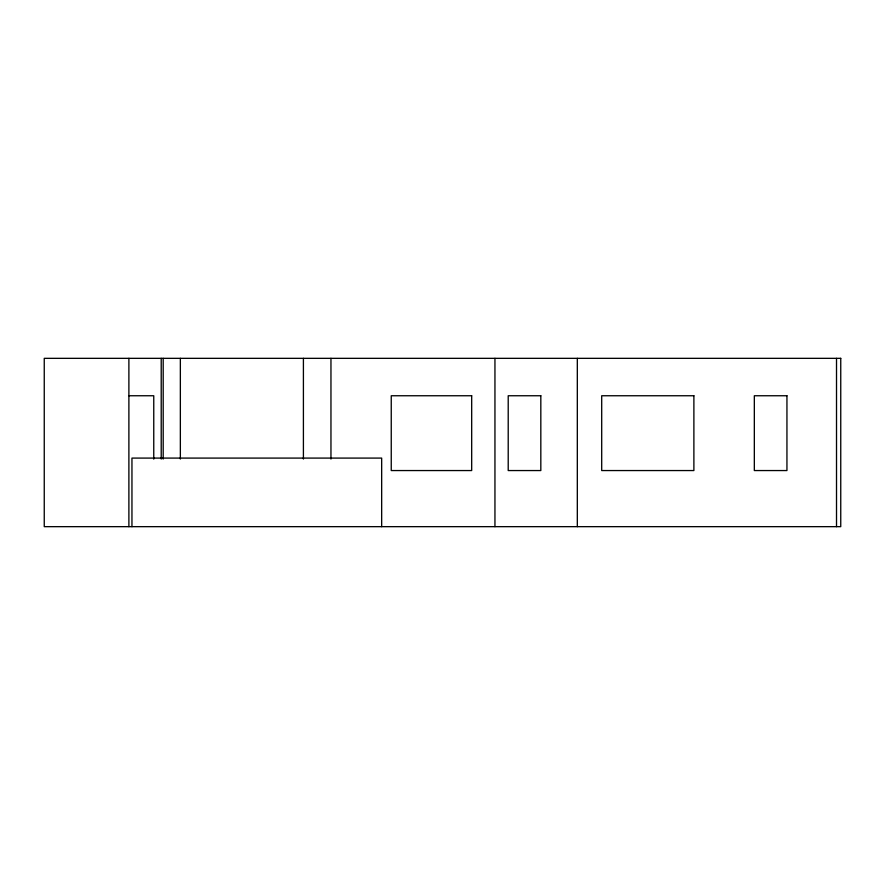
<?xml version="1.0" encoding="UTF-8"?>
<svg xmlns="http://www.w3.org/2000/svg" width="885" height="885" viewBox="0 0 885 885"><rect width="100%" height="100%" fill="white"/><g stroke="black" fill="none" stroke-linecap="round" stroke-linejoin="round"><path stroke-width="1.33" d="M163.194 459.061L163.194 358.337M128.978 395.75L153.758 395.75L153.758 459.138M836.513 358.337L836.513 526.663M577.319 358.337L577.319 526.663M494.947 358.337L494.947 526.663M381.667 526.663L381.667 458.087L131.953 458.087L131.953 526.663M330.957 358.337L330.957 459.061M303.411 358.337L303.411 459.061M180.352 358.337L180.352 459.061M161.214 358.337L161.214 459.061M128.889 358.337L128.889 526.663M840.75 358.337L44.25 358.337L44.25 526.663L840.75 526.663L840.75 358.337M471.683 395.75L391.247 395.75L391.247 470.555L471.683 470.555L471.683 395.75M540.823 395.75L508.211 395.75L508.211 470.555L540.823 470.555L540.823 395.75M693.884 395.75L601.7 395.75L601.7 470.555L693.884 470.555L693.884 395.75M786.942 395.75L754.33 395.75L754.33 470.555L786.942 470.555L786.942 395.75"/></g></svg>
